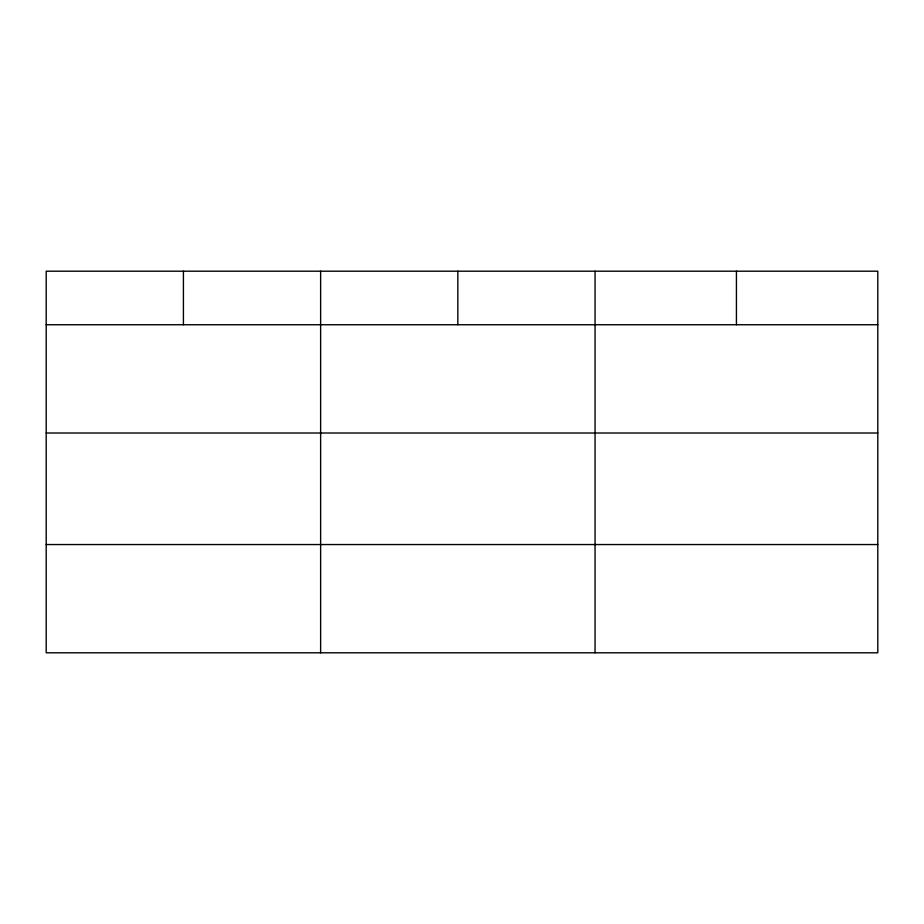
<?xml version="1.0" encoding="UTF-8"?>
<svg xmlns="http://www.w3.org/2000/svg" width="924" height="924" viewBox="0 0 924 924"><rect width="100%" height="100%" fill="white"/><g stroke="black" fill="none" stroke-linecap="round" stroke-linejoin="round"><path stroke-width="1.39" d="M877.8 433.01L877.8 271.194L46.2 271.194L46.2 652.806L877.8 652.806L877.8 433.01L46.2 433.01M46.2 324.74L877.8 324.74M46.2 544.548L877.8 544.548M736.428 271.194L736.428 324.74M595.056 271.194L595.056 652.806M457.842 271.194L457.842 324.74M320.628 271.194L320.628 652.806M183.414 271.194L183.414 324.74"/></g></svg>
